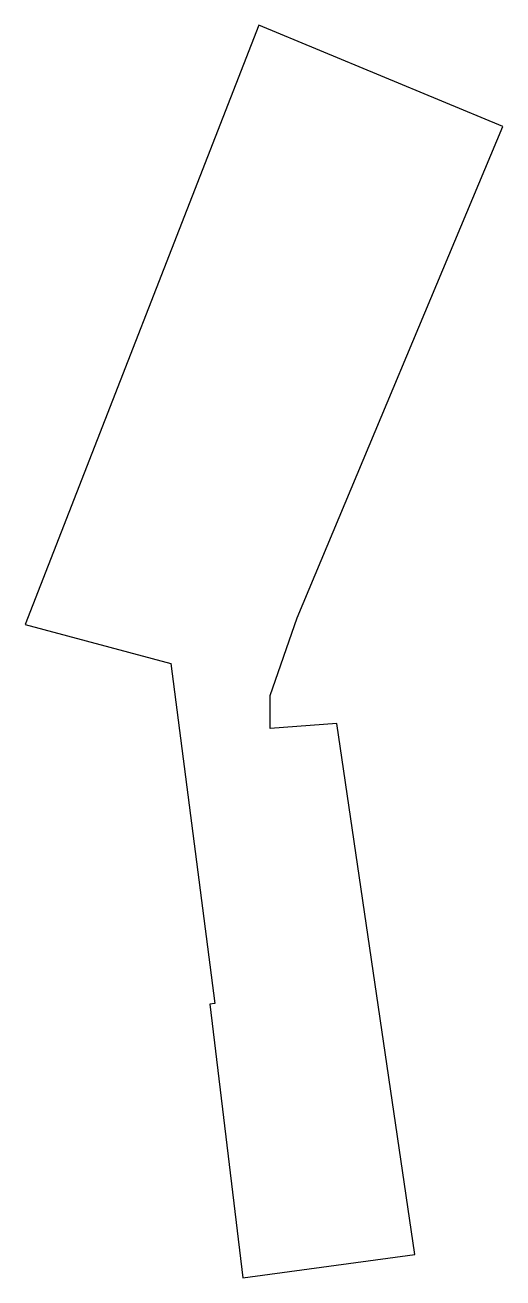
# Model space of a CAD drawing. Header units: millimetres. Extents: x 613263.8 to 613279.1, y 1318585.3 to 1318625.4.
import ezdxf

# ---------------------------------------------------------------- set-up
doc = ezdxf.new("R2010")
doc.units = ezdxf.units.MM

msp = doc.modelspace()

# ---------------------------------------------------------------- linework, layer by layer
msp.add_lwpolyline([(613270.81, 1318585.3), (613276.31, 1318586.05), (613273.82, 1318603.04), (613271.69, 1318602.88), (613271.69, 1318603.93), (613272.55, 1318606.42), (613279.13, 1318622.14), (613271.32, 1318625.38), (613263.85, 1318606.2), (613268.51, 1318604.96), (613269.92, 1318594.08), (613269.76, 1318594.06)], close=True)

doc.saveas('drawing.dxf')
